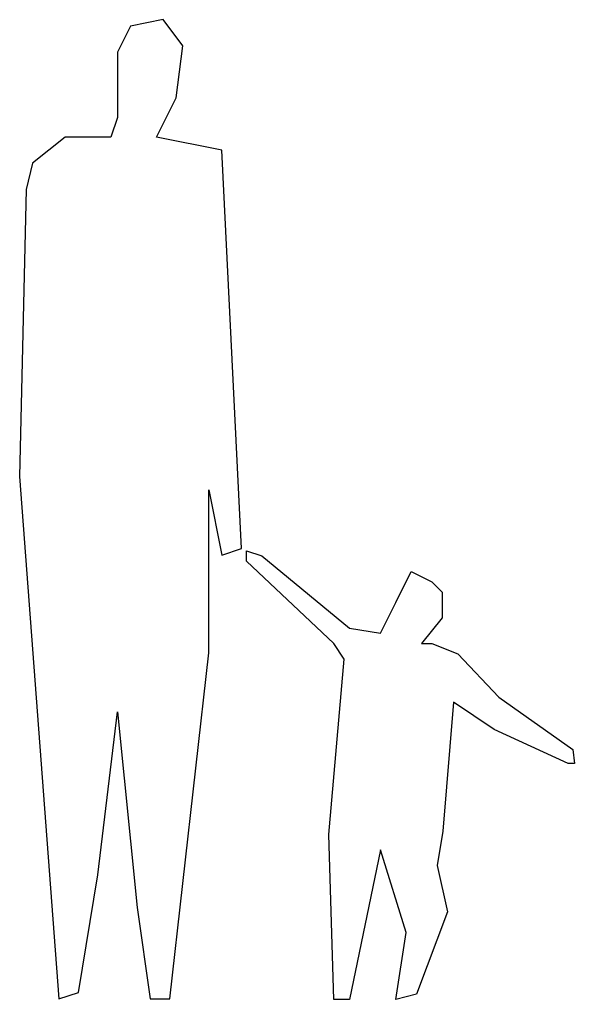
# Model space of a CAD drawing. Extents: x -0.41 to 0.56, y 0 to 1.71.
import ezdxf

# ---------------------------------------------------------------- set-up
doc = ezdxf.new("R2010")
doc.units = 0
doc.header["$MEASUREMENT"] = 0
doc.layers.add('P-PESSOA', color=2, linetype='CONTINUOUS')

msp = doc.modelspace()

# ---------------------------------------------------------------- linework, layer by layer
at = {"layer": 'P-PESSOA'}
for points in [[(-0.2349, 0.5023), (-0.2007, 0.1601), (-0.1779, 0.0004), (-0.1436, 0.0004), (-0.0751, 0.6049), (-0.0751, 0.8901), (-0.0523, 0.776), (-0.0181, 0.7874), (-0.0523, 1.4833), (-0.1665, 1.5061), (-0.1322, 1.5745), (-0.1208, 1.6658), (-0.155, 1.7114), (-0.2121, 1.7), (-0.2349, 1.6544), (-0.2349, 1.5859), (-0.2349, 1.5403), (-0.2464, 1.5061), (-0.3263, 1.5061), (-0.3833, 1.4605), (-0.3947, 1.4148), (-0.4062, 0.9129), (-0.3377, 0.0004), (-0.3034, 0.0118), (-0.2692, 0.2171)], [(0.1707, -0.0004), (0.1436, -0.0004), (0.1346, 0.2879), (0.1617, 0.5942), (0.1436, 0.6212), (-0.0096, 0.7653), (-0.0096, 0.7833), (0.0174, 0.7743), (0.1707, 0.6482), (0.2247, 0.6392), (0.2518, 0.6932), (0.2788, 0.7473), (0.3149, 0.7293), (0.3329, 0.7113), (0.3329, 0.6662), (0.2969, 0.6212), (0.3149, 0.6212), (0.36, 0.6032), (0.4318, 0.5278), (0.5614, 0.4361), (0.5641, 0.4118), (0.5533, 0.4118), (0.4237, 0.4712), (0.3529, 0.519), (0.3339, 0.2934), (0.3239, 0.2338), (0.3419, 0.1528), (0.2878, 0.0087), (0.2518, -0.0004), (0.2698, 0.1167), (0.2247, 0.2609)]]:
    msp.add_lwpolyline(points, close=True, dxfattribs=at)

doc.saveas('drawing.dxf')
